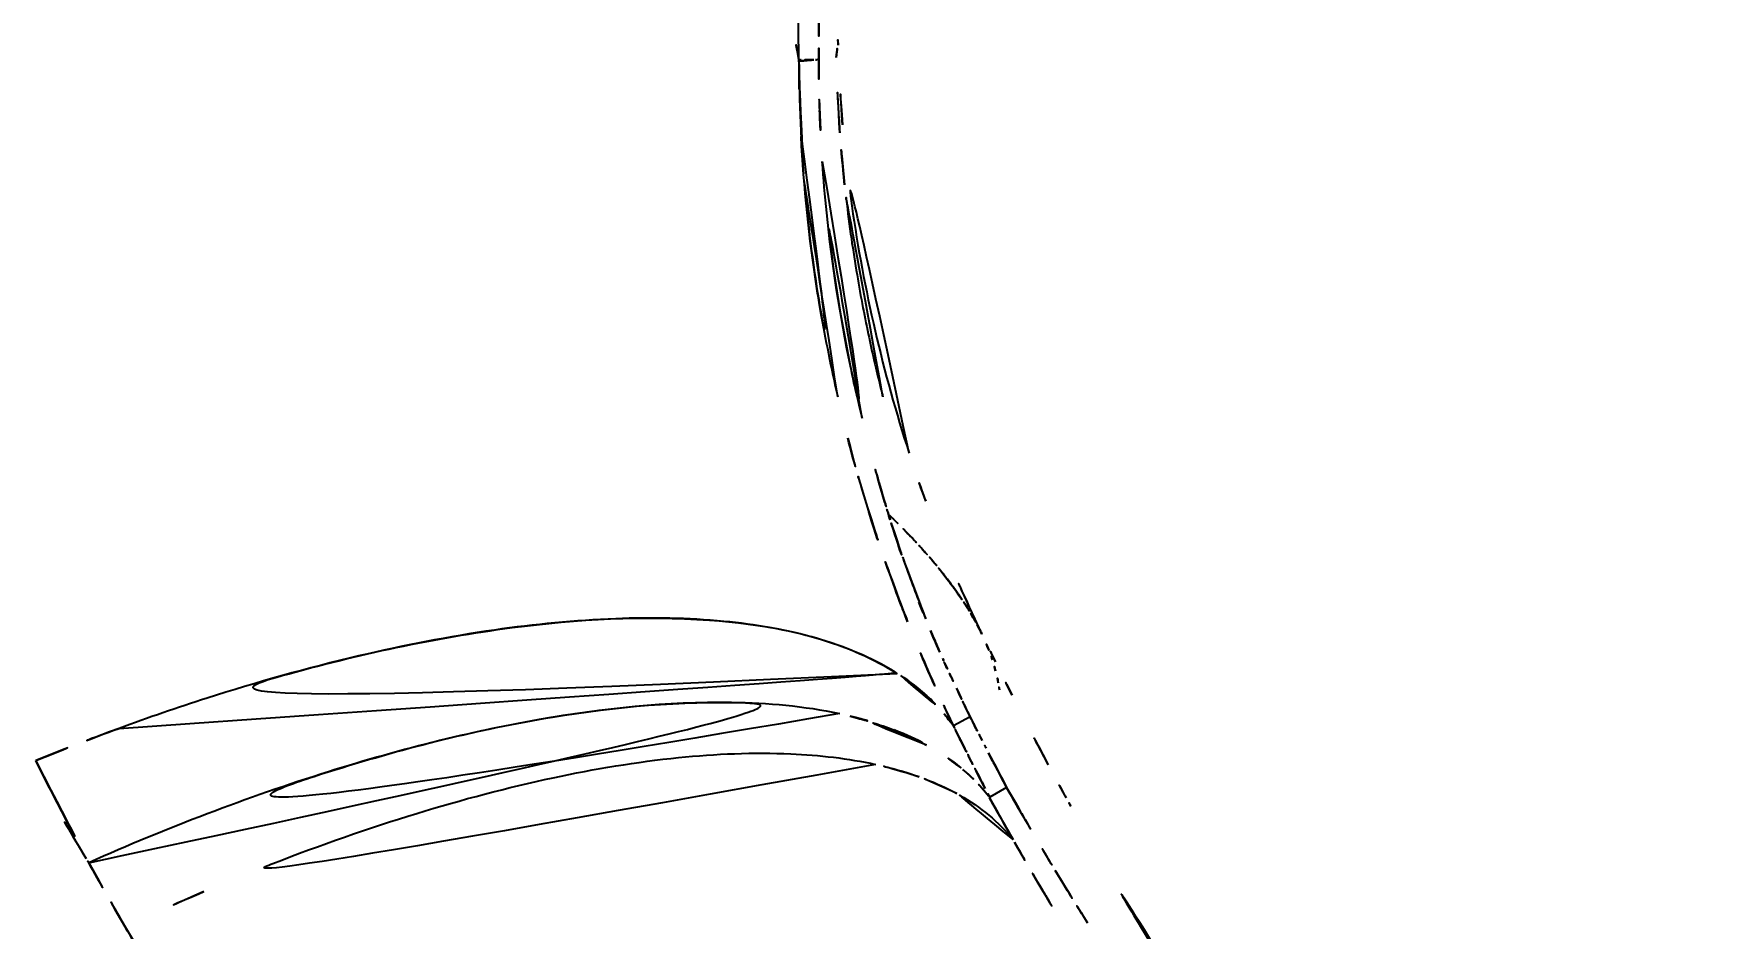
# Model space of a CAD drawing. Extents: x 16296660632 to 16296668616, y -37409619871 to -37409616241.
# Drawn here: x 16296666340 to 16296666352.99, y -37409617589.67 to -37409617582.79 of the extents above; entities that cross this region are included whole.
import ezdxf

# ---------------------------------------------------------------- set-up
doc = ezdxf.new("R2010")
doc.units = 0
doc.header["$LTSCALE"] = 10
doc.header["$MEASUREMENT"] = 0
doc.header["$PDMODE"] = 3
doc.header["$PDSIZE"] = -10
doc.layers.get('0').update_dxf_attribs({"linetype": 'CONTINUOUS'})
doc.layers.get('DEFPOINTS').update_dxf_attribs({"linetype": 'CONTINUOUS'})
doc.styles.get("Standard").update_dxf_attribs({"font": 'SYMBOL'})
doc.dimstyles.new('100hyun', dxfattribs={"dimtxt": 30, "dimasz": 20, "dimexe": 2, "dimexo": 10, "dimgap": 10, "dimtad": 1, "dimdec": 0, "dimrnd": 5, "dimtxsty": 'Standard', "dimcen": 2.5, "dimclrd": 5, "dimclre": 5, "dimadec": 0, "dimazin": 0, "dimtfac": 1, "dimtdec": 0, "dimtmove": 0, "dimatfit": 3, "dimfxl": 1.25, "dimlwd": 15, "dimlwe": 15, "dimarcsym": 0})

# ---------------------------------------------------------------- blocks, each defined once
blk = doc.blocks.new('*D15')
at = {"color": 5, "lineweight": 15, "transparency": 16777216}
for p, q in [((16296666322.53291, -37409617342.59803), (16296666754.99883, -37409617342.59803)), ((16296666752.99883, -37409617362.59803), (16296666752.99883, -37409618127.84608)), ((16296666742.99883, -37409618147.84608), (16296666750.99883, -37409618147.84608))]:
    blk.add_line(p, q, dxfattribs=at)
at = {"color": 5, "transparency": 16777216}
for points in [[(16296666749.6655, -37409617362.59803), (16296666756.33216, -37409617362.59803), (16296666752.99883, -37409617342.59803)], [(16296666749.6655, -37409618127.84608), (16296666756.33216, -37409618127.84608), (16296666752.99883, -37409618147.84608)]]:
    blk.add_solid(points, dxfattribs=at)
at = {"layer": 'DEFPOINTS', "color": 0, "transparency": 16777216}
for p in [(16296666312.53291, -37409617342.59803), (16296666752.99883, -37409618147.84608), (16296666752.99883, -37409618147.84608)]:
    blk.add_point(p, dxfattribs=at)
at = {"color": 0, "lineweight": 0, "transparency": 16777216, "insert": (16296666723.12759, -37409617745.22206), "char_height": 30, "attachment_point": 5, "rotation": 90}
blk.add_mtext('{\\f나눔고딕|b0|i0|c129|p50;805 이상}', dxfattribs=at)

msp = doc.modelspace()

# ---------------------------------------------------------------- linework, layer by layer
at = {"linetype": 'Continuous'}
for p, q in [((16296666345.881081, -37409617582.994118), (16296666345.666161, -37409617566.073807)), ((16296666347.19709, -37409617588.041924), (16296666347.068029, -37409617588.110626)), ((16296666347.347269, -37409617588.658882), (16296666347.346121, -37409617588.665031)), ((16296666347.4772, -37409617588.584061), (16296666347.347269, -37409617588.658882))]:
    msp.add_line(p, q, dxfattribs=at)
for points, start_tangent, end_tangent in [([(16296666346.03438, -37409617582.694107), (16296666346.03438, -37409617582.762123), (16296666346.033701, -37409617582.916763)], (0.001267256, -0.999999197), (-0.008449702, -0.999964301)), ([(16296666345.88114, -37409617582.994034), (16296666345.807011, -37409617582.703232)], (-0.151697949, 0.988426898), (-0.334483491, 0.94240161)), ([(16296666346.032749, -37409617582.992882), (16296666346.03433, -37409617582.762543)], (0.012224667, 0.999925276), (0.001955857, 0.999998087)), ([(16296666346.167351, -37409617582.977287), (16296666346.179319, -37409617582.791718)], (0.124421528, 0.992229451), (-0.003745587, 0.999992985)), ([(16296666346.181561, -37409617582.880653), (16296666346.178961, -37409617582.773323)], (-0.02910184, 0.999576452), (-0.019278182, 0.999814159)), ([(16296666345.881081, -37409617582.994118), (16296666345.897381, -37409617583.582222)], (0.002139791, -0.999997711), (0.053120859, -0.99858809)), ([(16296666345.88266, -37409617583.004211), (16296666345.932619, -37409617582.998756), (16296666345.982651, -37409617582.99498), (16296666345.995661, -37409617582.99427)], (0.992134865, 0.12517352), (0.998753859, 0.049907207)), ([(16296666345.898041, -37409617582.994751), (16296666345.881081, -37409617582.994118)], (-0.999508892, 0.031336493), (-0.999040897, 0.043786836)), ([(16296666345.995661, -37409617582.994308), (16296666345.98242, -37409617582.994766), (16296666345.93187, -37409617582.995392), (16296666345.898041, -37409617582.994751)], (-0.999176615, -0.040572058), (-0.999508892, 0.031336492)), ([(16296666346.00691, -37409617582.993752), (16296666346.032749, -37409617582.992882)], (0.999101671, 0.042377482), (0.999686103, 0.025053871)), ([(16296666346.03273, -37409617582.992287), (16296666346.00691, -37409617582.993797)], (-0.997682956, -0.068034685), (-0.998803845, -0.048896626)), ([(16296666346.032869, -37409617582.992317), (16296666346.03977, -37409617583.383163)], (0.00090673, -0.999999589), (0.034411993, -0.999407732)), ([(16296666346.033701, -37409617582.916763), (16296666346.032869, -37409617582.992317)], (-0.008449701, -0.999964301), (-0.013550295, -0.999908191)), ([(16296666345.916349, -37409617583.87117), (16296666345.898569, -37409617583.60424), (16296666345.890699, -37409617583.440063), (16296666345.88516, -37409617583.275993), (16296666345.88261, -37409617583.118309), (16296666345.881201, -37409617582.994034)], (-0.078003883, 0.996953055), (-0.013981012, 0.999902261)), ([(16296666346.195021, -37409617583.554382), (16296666346.18302, -37409617583.369789), (16296666346.167351, -37409617582.977287)], (-0.072819817, 0.997345113), (-0.022914595, 0.999737426)), ([(16296666346.216511, -37409617583.493233), (16296666346.181561, -37409617582.880653)], (-0.084643924, 0.996411264), (-0.02910184, 0.999576452)), ([(16296666346.043791, -37409617583.489388), (16296666346.03273, -37409617582.992287)], (-0.043747471, 0.999042621), (-0.000723115, 0.999999739)), ([(16296666346.03977, -37409617583.383163), (16296666346.059999, -37409617583.776443)], (0.034411993, -0.999407732), (0.068361856, -0.997660592)), ([(16296666345.897381, -37409617583.582222), (16296666346.01873, -37409617584.750877), (16296666346.255779, -37409617585.900558)], (0.053120859, -0.99858809), (0.250297715, -0.968168918)), ([(16296666346.23134, -37409617583.955681), (16296666346.20927, -37409617583.731018), (16296666346.195021, -37409617583.554382)], (-0.107441359, 0.994211423), (-0.072819817, 0.997345113)), ([(16296666346.727659, -37409617586.015938), (16296666346.28723, -37409617584.116913), (16296666346.216511, -37409617583.493233)], (-0.309732226, 0.950823826), (-0.084643924, 0.996411264)), ([(16296666346.17844, -37409617585.583191), (16296666346.0459, -37409617584.918327), (16296666345.953501, -37409617584.261848), (16296666345.92135, -37409617583.932983), (16296666345.916349, -37409617583.87117)], (-0.223659444, 0.974667355), (-0.078003883, 0.996953055)), ([(16296666346.059999, -37409617583.776443), (16296666346.093861, -37409617584.170914), (16296666346.27659, -37409617585.348824), (16296666346.538811, -37409617586.386833)], (0.068361856, -0.997660592), (0.287200078, -0.957870615)), ([(16296666346.365931, -37409617585.748253), (16296666346.124809, -37409617584.43998), (16296666346.05994, -37409617583.776451)], (-0.234178073, 0.97219372), (-0.068557246, 0.997647184)), ([(16296666346.525869, -37409617585.582123), (16296666346.511101, -37409617585.523888), (16296666346.465771, -37409617585.336502), (16296666346.419399, -37409617585.128777), (16296666346.37281, -37409617584.899193), (16296666346.32704, -37409617584.646141), (16296666346.2834, -37409617584.368057), (16296666346.24349, -37409617584.063339), (16296666346.23134, -37409617583.955681)], (-0.248365061, 0.968666504), (-0.107441359, 0.994211423)), ([(16296666346.450991, -37409617586.572289), (16296666346.17844, -37409617585.583191)], (-0.306947239, 0.951726532), (-0.223659444, 0.974667355)), ([(16296666346.255779, -37409617585.900558), (16296666346.416981, -37409617586.465874)], (0.250297715, -0.968168918), (0.297970976, -0.95457493)), ([(16296666346.538389, -37409617586.386963), (16296666346.365931, -37409617585.748253)], (-0.288274324, 0.957547865), (-0.234178073, 0.97219372)), ([(16296666346.854771, -37409617586.384216), (16296666346.727659, -37409617586.015938)], (-0.342680884, 0.939451868), (-0.309732226, 0.950823826)), ([(16296666346.416981, -37409617586.465874), (16296666346.60635, -37409617587.02356)], (0.297970976, -0.95457493), (0.344847186, -0.93865884)), ([(16296666346.538811, -37409617586.386833), (16296666346.569139, -37409617586.48642)], (0.287200078, -0.957870615), (0.295392733, -0.955375912)), ([(16296666346.569059, -37409617586.487083), (16296666346.538389, -37409617586.386963)], (-0.297470297, 0.954731073), (-0.288274324, 0.957547865)), ([(16296666346.56905, -37409617586.486366), (16296666346.594761, -37409617586.568367)], (0.295922687, -0.955211895), (0.302560843, -0.953130073)), ([(16296666346.569139, -37409617586.48642), (16296666346.749889, -37409617586.667648)], (0.722169873, -0.691715747), (0.68832718, -0.725400367)), ([(16296666346.581829, -37409617586.527786), (16296666346.569059, -37409617586.487083)], (-0.301266024, 0.953540132), (-0.297470299, 0.954731073)), ([(16296666346.594749, -37409617586.568382), (16296666346.581829, -37409617586.527786)], (-0.305082442, 0.952325944), (-0.301266025, 0.953540131)), ([(16296666346.594761, -37409617586.568367), (16296666346.80295, -37409617587.160721)], (0.302560842, -0.953130073), (0.364349272, -0.931262373)), ([(16296666346.75, -37409617586.667542), (16296666346.56905, -37409617586.486366)], (-0.688512977, 0.725224021), (-0.723001519, 0.69084644)), ([(16296666346.60652, -37409617587.023499), (16296666346.450991, -37409617586.572289)], (-0.3446799, 0.938720281), (-0.306947239, 0.951726532)), ([(16296666346.855989, -37409617587.28923), (16296666346.709841, -37409617586.907341), (16296666346.594749, -37409617586.568382)], (-0.376269636, 0.926510206), (-0.305082443, 0.952325944)), ([(16296666346.749889, -37409617586.667648), (16296666346.835831, -37409617586.760773)], (0.688327181, -0.725400367), (0.667490633, -0.744618194)), ([(16296666346.835951, -37409617586.760674), (16296666346.75, -37409617586.667542)], (-0.667393692, 0.744705083), (-0.688512978, 0.72522402)), ([(16296666346.835831, -37409617586.760773), (16296666346.911539, -37409617586.847649)], (0.667490632, -0.744618195), (0.645979618, -0.763354657)), ([(16296666347.287069, -37409617587.407333), (16296666346.854771, -37409617586.384216)], (-0.435055146, 0.90040381), (-0.342680884, 0.939451868)), ([(16296666346.911631, -37409617586.847557), (16296666346.835951, -37409617586.760674)], (-0.645639948, 0.763641969), (-0.667393692, 0.744705082)), ([(16296666346.911539, -37409617586.847649), (16296666346.980169, -37409617586.931168)], (0.645979619, -0.763354657), (0.623449814, -0.78186337)), ([(16296666346.980221, -37409617586.931129), (16296666346.911631, -37409617586.847557)], (-0.622891899, 0.78230792), (-0.645639948, 0.763641969)), ([(16296666346.980169, -37409617586.931168), (16296666347.04611, -37409617587.016541), (16296666347.05187, -37409617587.024269)], (0.623449814, -0.78186337), (0.596247684, -0.802800535)), ([(16296666347.05184, -37409617587.024292), (16296666346.980221, -37409617586.931129)], (-0.595472462, 0.80337572), (-0.622891899, 0.78230792)), ([(16296666346.60635, -37409617587.02356), (16296666346.82346, -37409617587.572197)], (0.344847187, -0.93865884), (0.390847746, -0.920455344)), ([(16296666347.05187, -37409617587.024269), (16296666347.11035, -37409617587.105743)], (0.596247684, -0.802800535), (0.569130953, -0.822246896)), ([(16296666347.11025, -37409617587.105797), (16296666347.057859, -37409617587.03244), (16296666347.05184, -37409617587.024292)], (-0.568662771, 0.822570759), (-0.595472462, 0.80337572)), ([(16296666347.11035, -37409617587.105743), (16296666347.17013, -37409617587.196007)], (0.569130952, -0.822246897), (0.534084995, -0.845430788)), ([(16296666347.17, -37409617587.196083), (16296666347.11025, -37409617587.105797)], (-0.533947215, 0.845517813), (-0.56866277, 0.822570759)), ([(16296666340.654881, -37409617588.130363), (16296666341.331249, -37409617587.898468), (16296666342.49621, -37409617587.574348), (16296666343.539591, -37409617587.375), (16296666344.473209, -37409617587.288254), (16296666345.30287, -37409617587.308182), (16296666346.022791, -37409617587.44072), (16296666346.621099, -37409617587.698029), (16296666346.663349, -37409617587.72493)], (0.939189263, 0.343399955), (0.836057914, -0.548641198)), ([(16296666346.636909, -37409617587.710197), (16296666346.34955, -37409617587.557083), (16296666345.19241, -37409617587.299187), (16296666343.67626, -37409617587.356659), (16296666341.908569, -37409617587.725403), (16296666340.654869, -37409617588.130341)], (-0.843494071, 0.537138486), (-0.939182583, -0.343418222)), ([(16296666346.716261, -37409617587.310883), (16296666346.64258, -37409617587.120407)], (-0.368732221, 0.929535663), (-0.352786287, 0.935703925)), ([(16296666346.80295, -37409617587.160721), (16296666346.891451, -37409617587.37796)], (0.364349272, -0.931262373), (0.389412003, -0.921063674)), ([(16296666347.17013, -37409617587.196007), (16296666347.220819, -37409617587.280167)], (0.534084995, -0.845430788), (0.496713029, -0.867914838)), ([(16296666347.22069, -37409617587.280251), (16296666347.17, -37409617587.196083)], (-0.496844595, 0.867839529), (-0.533947215, 0.845517813)), ([(16296666347.220819, -37409617587.280167), (16296666347.26886, -37409617587.369148)], (0.496713029, -0.867914838), (0.45242786, -0.891801005)), ([(16296666346.963961, -37409617587.545097), (16296666346.855989, -37409617587.28923)], (-0.401116629, 0.916026992), (-0.376269636, 0.926510206)), ([(16296666346.891451, -37409617587.37796), (16296666346.985559, -37409617587.593536)], (0.389412003, -0.921063674), (0.410019879, -0.912076586)), ([(16296666347.268749, -37409617587.369202), (16296666347.22069, -37409617587.280251)], (-0.452780113, 0.891622212), (-0.496844595, 0.867839529)), ([(16296666347.26886, -37409617587.369148), (16296666347.287571, -37409617587.407089)], (0.452427859, -0.891801005), (0.432107286, -0.901822207)), ([(16296666347.287109, -37409617587.406372), (16296666347.268749, -37409617587.369202)], (-0.432940669, 0.901422419), (-0.452780113, 0.891622212)), ([(16296666346.88018, -37409617587.703506), (16296666346.716261, -37409617587.310883)], (-0.401706013, 0.915768682), (-0.368732221, 0.929535663)), ([(16296666347.341869, -37409617587.532852), (16296666347.287109, -37409617587.406372)], (-0.359621433, 0.933098293), (-0.432940669, 0.901422419)), ([(16296666347.391319, -37409617587.620377), (16296666347.286819, -37409617587.406517)], (-0.442842698, 0.896599322), (-0.435206211, 0.900330803)), ([(16296666346.82346, -37409617587.572197), (16296666346.83947, -37409617587.609734)], (0.390847746, -0.920455344), (0.393993998, -0.919113012)), ([(16296666346.83947, -37409617587.609734), (16296666347.06802, -37409617588.110603)], (0.393993999, -0.919113012), (0.436074561, -0.899910538)), ([(16296666347.01853, -37409617587.667587), (16296666346.963961, -37409617587.545097)], (-0.412838816, 0.910804102), (-0.401116629, 0.916026992)), ([(16296666346.985559, -37409617587.593536), (16296666347.00499, -37409617587.63652)], (0.41001988, -0.912076586), (0.413618072, -0.910450488)), ([(16296666347.00499, -37409617587.63652), (16296666347.050341, -37409617587.735207)], (0.413618071, -0.910450488), (0.42123655, -0.906950809)), ([(16296666347.367611, -37409617587.60479), (16296666347.341869, -37409617587.532852)], (-0.313162028, 0.949699713), (-0.359621433, 0.933098293)), ([(16296666347.392019, -37409617587.687157), (16296666347.367611, -37409617587.60479)], (-0.253606125, 0.967307569), (-0.313162028, 0.949699713)), ([(16296666346.663349, -37409617587.72493), (16296666346.86651, -37409617587.88179), (16296666347.06802, -37409617588.110603)], (0.836057914, -0.548641198), (0.572207232, -0.820109068)), ([(16296666346.87705, -37409617587.893539), (16296666346.636909, -37409617587.710197)], (-0.73526264, 0.677782302), (-0.843494071, 0.537138486)), ([(16296666347.049629, -37409617587.735542), (16296666347.01853, -37409617587.667587)], (-0.419297003, 0.907849119), (-0.412838816, 0.910804102)), ([(16296666347.050341, -37409617587.735207), (16296666347.090441, -37409617587.820824)], (0.42123655, -0.906950809), (0.427117541, -0.904196111)), ([(16296666347.412491, -37409617587.779358), (16296666347.392019, -37409617587.687157)], (-0.177868905, 0.984054192), (-0.253606125, 0.967307569)), ([(16296666347.42103, -37409617587.834442), (16296666347.412491, -37409617587.779358)], (-0.127641423, 0.99182038), (-0.177868905, 0.984054192)), ([(16296666347.519051, -37409617587.875671), (16296666347.391319, -37409617587.620377)], (-0.452044593, 0.89199534), (-0.442842698, 0.896599322)), ([(16296666340.421949, -37409617589.162323), (16296666342.264299, -37409617588.464104), (16296666343.98633, -37409617588.046333), (16296666345.469139, -37409617587.936913), (16296666346.27532, -37409617588.036797)], (0.914464972, 0.404665065), (0.971542841, -0.236863903)), ([(16296666346.19224, -37409617588.017181), (16296666345.36348, -37409617587.930153), (16296666343.88583, -37409617588.060432), (16296666342.211769, -37409617588.480797), (16296666340.422079, -37409617589.16227)], (-0.976592028, 0.215100004), (-0.914376308, -0.40486537)), ([(16296666347.06802, -37409617588.110603), (16296666346.88018, -37409617587.703506)], (-0.436146563, 0.899875644), (-0.401706013, 0.915768682)), ([(16296666347.090441, -37409617587.820824), (16296666347.19705, -37409617588.041939)], (0.427117541, -0.904196111), (0.441437354, -0.897292072)), ([(16296666347.197109, -37409617588.041901), (16296666347.049629, -37409617587.735542)], (-0.448024409, 0.894021324), (-0.419297003, 0.907849119)), ([(16296666346.27532, -37409617588.036797), (16296666346.61158, -37409617588.142342)], (0.971542841, -0.236863903), (0.931224769, -0.364445372)), ([(16296666346.861481, -37409617588.258957), (16296666346.54863, -37409617588.119789), (16296666346.19224, -37409617588.017181)], (-0.879140692, 0.476562319), (-0.976592028, 0.215100004)), ([(16296666347.068041, -37409617588.110619), (16296666346.87705, -37409617587.893539)], (-0.572190347, 0.820120849), (-0.73526264, 0.677782303)), ([(16296666347.19705, -37409617588.041939), (16296666347.33667, -37409617588.318703)], (0.441437355, -0.897292072), (0.459367867, -0.888246116)), ([(16296666347.797199, -37409617588.409889), (16296666347.519051, -37409617587.875671)], (-0.471615181, 0.881804469), (-0.452044593, 0.89199534)), ([(16296666340.654869, -37409617588.130341), (16296666340.014851, -37409617588.377922)], (-0.939182583, -0.343418223), (-0.92596511, -0.377609077)), ([(16296666346.61158, -37409617588.142342), (16296666347.14147, -37409617588.446693)], (0.931224769, -0.364445371), (0.76638941, -0.64237627)), ([(16296666347.068029, -37409617588.110626), (16296666347.089951, -37409617588.154671)], (0.444917039, -0.895571788), (0.446295032, -0.894885883)), ([(16296666347.089951, -37409617588.154671), (16296666347.068041, -37409617588.110619)], (-0.44548805, 0.895287885), (-0.445271471, 0.89539562)), ([(16296666347.089951, -37409617588.154671), (16296666347.16304, -37409617588.300461), (16296666347.192539, -37409617588.358948)], (0.446295031, -0.894885884), (0.451138931, -0.892453733)), ([(16296666347.125971, -37409617588.226913), (16296666347.089951, -37409617588.154671)], (-0.447183752, 0.894442112), (-0.445488048, 0.895287886)), ([(16296666347.227619, -37409617588.102478), (16296666347.19709, -37409617588.041924)], (-0.451316644, 0.892363876), (-0.449115142, 0.893473889)), ([(16296666347.289129, -37409617588.223351), (16296666347.227619, -37409617588.102478)], (-0.455712616, 0.890126964), (-0.451316643, 0.892363876)), ([(16296666340.01494, -37409617588.377876), (16296666340.654881, -37409617588.130363)], (0.925977707, 0.377578186), (0.939189263, 0.343399955)), ([(16296666346.47023, -37409617588.407066), (16296666345.81813, -37409617588.326241), (16296666344.9562, -37409617588.354843), (16296666343.992519, -37409617588.50959), (16296666342.943621, -37409617588.783607), (16296666341.837549, -37409617589.168312), (16296666341.3071, -37409617589.384407)], (-0.976804885, 0.214131307), (-0.919922701, -0.392099763)), ([(16296666347.12635, -37409617588.434479), (16296666346.861481, -37409617588.258957)], (-0.775751523, 0.631038489), (-0.879140692, 0.476562318)), ([(16296666347.154989, -37409617588.284752), (16296666347.125971, -37409617588.226913)], (-0.449743686, 0.893157666), (-0.447183752, 0.894442112)), ([(16296666347.192539, -37409617588.358948), (16296666347.154989, -37409617588.284752)], (-0.453306564, 0.891354677), (-0.449743687, 0.893157666)), ([(16296666347.320101, -37409617588.283669), (16296666347.289129, -37409617588.223351)], (-0.457906602, 0.889000306), (-0.455712615, 0.890126964)), ([(16296666347.33667, -37409617588.318703), (16296666347.4772, -37409617588.584061)], (0.459367867, -0.888246116), (0.476571233, -0.87913586)), ([(16296666340.014851, -37409617588.377922), (16296666340.14761, -37409617588.638618), (16296666340.283449, -37409617588.90007), (16296666340.421949, -37409617589.162323)], (0.449686607, -0.893186406), (0.469502782, -0.882930993)), ([(16296666346.805651, -37409617588.502457), (16296666346.54562, -37409617588.424606), (16296666346.47023, -37409617588.407066)], (-0.941254293, 0.337698618), (-0.976804885, 0.214131307)), ([(16296666347.14147, -37409617588.446693), (16296666347.337061, -37409617588.648811)], (0.76638941, -0.64237627), (0.610527197, -0.791995291)), ([(16296666347.192539, -37409617588.358948), (16296666347.25456, -37409617588.480782)], (0.451138931, -0.892453733), (0.456733835, -0.889603397)), ([(16296666347.312229, -37409617588.59169), (16296666347.24736, -37409617588.466141), (16296666347.192539, -37409617588.358948)], (-0.461380824, 0.887202195), (-0.453306563, 0.891354677)), ([(16296666347.47718, -37409617588.584068), (16296666347.38249, -37409617588.404068), (16296666347.320101, -37409617588.283669)], (-0.46883023, 0.883288297), (-0.457906602, 0.889000306)), ([(16296666347.094351, -37409617588.631088), (16296666346.85305, -37409617588.52005), (16296666346.805651, -37409617588.502457)], (-0.876498204, 0.481405129), (-0.941254293, 0.337698618)), ([(16296666347.33741, -37409617588.649261), (16296666347.12635, -37409617588.434479)], (-0.61017107, 0.792269692), (-0.775751523, 0.631038489)), ([(16296666347.25456, -37409617588.480782), (16296666347.347269, -37409617588.658882)], (0.456733835, -0.889603397), (0.466268583, -0.884643209)), ([(16296666347.934469, -37409617588.663277), (16296666347.797199, -37409617588.409889)], (-0.481051738, 0.876692207), (-0.471615181, 0.881804469)), ([(16296666340.40276, -37409617589.130623), (16296666339.9853, -37409617588.39357)], (-0.518689172, 0.85496289), (-0.466981868, 0.884266891)), ([(16296666347.52594, -37409617588.984993), (16296666347.120291, -37409617588.64563), (16296666347.094351, -37409617588.631088)], (-0.622309313, 0.782771434), (-0.876498204, 0.481405129)), ([(16296666347.347281, -37409617588.658813), (16296666347.312229, -37409617588.59169)], (-0.464550365, 0.8855467), (-0.461380824, 0.887202195)), ([(16296666347.337061, -37409617588.648811), (16296666347.347281, -37409617588.658813)], (0.730987778, -0.682390554), (0.698559046, -0.715552416)), ([(16296666347.346121, -37409617588.665031), (16296666347.53772, -37409617589.005608)], (0.484081461, -0.875022936), (0.496511081, -0.868030383)), ([(16296666347.52594, -37409617588.984993), (16296666347.46484, -37409617588.877296), (16296666347.40497, -37409617588.770607), (16296666347.346161, -37409617588.665001)], (-0.496341117, 0.86812758), (-0.485950579, 0.87398629)), ([(16296666347.4772, -37409617588.584061), (16296666347.80747, -37409617589.150726)], (0.492925185, -0.870071699), (0.51411902, -0.857718855)), ([(16296666347.66279, -37409617588.905991), (16296666347.4772, -37409617588.584061)], (-0.505299201, 0.862944214), (-0.493593825, 0.869692552)), ([(16296666347.97028, -37409617588.728317), (16296666347.934469, -37409617588.663277)], (-0.483490818, 0.875349432), (-0.481051738, 0.876692207)), ([(16296666347.53772, -37409617589.005608), (16296666347.745581, -37409617589.362709)], (0.496511081, -0.868030383), (0.509635286, -0.860390536)), ([(16296666347.80773, -37409617589.150581), (16296666347.66279, -37409617588.905991)], (-0.514271243, 0.857627593), (-0.505299201, 0.862944214)), ([(16296666349.09796, -37409617590.582329), (16296666348.504789, -37409617589.651283), (16296666347.97028, -37409617588.728317)], (-0.555681814, 0.831395046), (-0.483490818, 0.875349432)), ([(16296666340.422029, -37409617589.162292), (16296666340.40276, -37409617589.130623)], (-0.520973219, 0.853573023), (-0.518689171, 0.85496289)), ([(16296666340.422079, -37409617589.16227), (16296666340.70245, -37409617589.655121)], (0.489874562, -0.871792931), (0.501216596, -0.865321861)), ([(16296666347.8076, -37409617589.46682), (16296666347.758739, -37409617589.384827), (16296666347.52598, -37409617588.984962)], (-0.513428439, 0.858132413), (-0.495747374, 0.868466776)), ([(16296666347.80747, -37409617589.150726), (16296666347.8498, -37409617589.221107)], (0.51411902, -0.857718855), (0.516766219, -0.856126553)), ([(16296666347.88802, -37409617589.283607), (16296666347.80773, -37409617589.150581)], (-0.519180402, 0.854664677), (-0.514271243, 0.857627593)), ([(16296666347.8498, -37409617589.221107), (16296666348.194759, -37409617589.776962)], (0.516766219, -0.856126553), (0.537805713, -0.843068808)), ([(16296666340.702009, -37409617589.65519), (16296666340.422029, -37409617589.162292)], (-0.500990639, 0.865452702), (-0.486828995, 0.873497298)), ([(16296666341.3071, -37409617589.384407), (16296666340.70237, -37409617589.655159)], (-0.919922701, -0.392099763), (-0.905304273, -0.424763668)), ([(16296666347.745581, -37409617589.362709), (16296666347.95188, -37409617589.705193)], (0.509635286, -0.860390536), (0.522316331, -0.852751811)), ([(16296666348.098761, -37409617589.624779), (16296666347.88802, -37409617589.283607)], (-0.531868113, 0.846827202), (-0.519180402, 0.854664677)), ([(16296666340.70237, -37409617589.655159), (16296666341.005489, -37409617590.168404), (16296666341.45059, -37409617590.887733)], (0.501217253, -0.865321481), (0.536527397, -0.843882902))]:
    msp.add_spline(points, degree=3, dxfattribs=dict(at, start_tangent=start_tangent, end_tangent=end_tangent))

# ---------------------------------------------------------------- dimensions: what is measured, and where the dimension line sits
at = {"lineweight": 0}
dim = msp.add_linear_dim(base=(16296666752.998831, -37409618147.846077), p1=(16296666312.532909, -37409617342.59803), p2=(16296666752.998831, -37409618147.846077), angle=90, text='{\\f나눔고딕|b0|i0|c129|p50;805 이상}', dimstyle='100hyun', dxfattribs=at)
dim.commit()
dim.dimension.update_dxf_attribs({"geometry": '*D15', "text_midpoint": (16296666723.12759, -37409617745.222061)})

doc.saveas('drawing.dxf')
